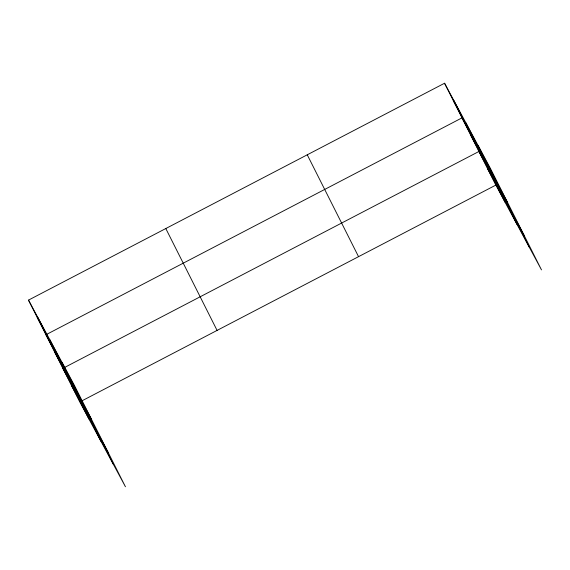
<?xml version="1.0" encoding="UTF-8"?>
<svg xmlns="http://www.w3.org/2000/svg" width="570" height="570" viewBox="0 0 570 570"><rect width="100%" height="100%" fill="white"/><g stroke="black" fill="none" stroke-linecap="round" stroke-linejoin="round"><path stroke-width="0.85" d="M28.5 300.112L74.157 384.907L125.443 486.766L79.786 401.971L28.5 300.112L444.557 83.234L490.214 168.029L541.5 269.888L495.843 185.093L444.557 83.234M82.13 400.753L495.843 185.093M453.278 100.548L462.498 117.684M507.649 202.656L461.992 117.869L45.935 334.747L91.592 419.534M470.457 134.677L479.684 151.805M524.578 236.272L478.921 151.485L62.864 368.363L108.521 453.15M487.378 168.292L496.605 185.421M37.221 317.426L46.441 334.562M54.399 351.555L63.626 368.683M71.328 385.17L80.548 402.299M478.187 145.699L529.48 247.558M465.804 122.692L517.09 224.559M453.784 100.363L505.07 202.229M307.259 154.805L358.544 256.664M165.799 228.542L217.085 330.408M62.13 362.577L113.423 464.436M49.747 339.57L101.033 441.436M37.727 317.241L89.013 419.107"/></g></svg>
